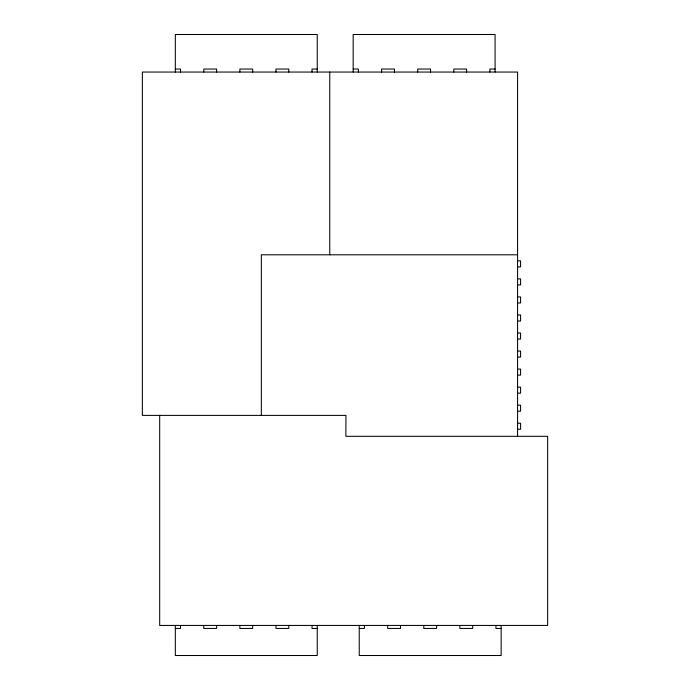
<?xml version="1.0" encoding="UTF-8"?>
<svg xmlns="http://www.w3.org/2000/svg" width="690" height="690" viewBox="0 0 690 690"><rect width="100%" height="100%" fill="white"/><g stroke="black" fill="none" stroke-linecap="round" stroke-linejoin="round"><path stroke-width="1.03" d="M175.329 69.043L180.547 69.043L180.547 72.053M317.245 69.043L312.035 69.043L312.035 72.053M353.168 69.043L358.386 69.043L358.386 72.053M495.084 69.043L489.874 69.043L489.874 72.053M517.578 254.8L261.329 254.8L261.329 415.389M517.578 260.863L520.588 260.863L520.588 266.875L517.578 266.875M517.578 278.898L520.588 278.898L520.588 284.91L517.578 284.91M517.578 296.942L520.588 296.942L520.588 302.953L517.578 302.953M517.578 314.976L520.588 314.976L520.588 320.988L517.578 320.988M517.578 333.02L520.588 333.02L520.588 339.031L517.578 339.031M517.578 351.055L520.588 351.055L520.588 357.075L517.578 357.075M517.578 369.098L520.588 369.098L520.588 375.11L517.578 375.11M517.578 387.133L520.588 387.133L520.588 393.153L517.578 393.153M517.578 405.177L520.588 405.177L520.588 411.188L517.578 411.188M517.578 423.22L520.588 423.22L520.588 429.232L517.578 429.232M175.329 628.443L180.547 628.443L180.547 625.433M317.245 628.443L312.035 628.443L312.035 625.433M359.231 628.443L364.441 628.443L364.441 625.433M501.147 628.443L495.929 628.443L495.929 625.433M517.578 436.313L517.578 72.053L142.356 72.053L142.356 415.389L345.949 415.389L345.854 436.313L547.644 436.313L547.644 625.433L159.692 625.433L159.692 415.389M501.147 625.433L501.147 655.5L359.231 655.5L359.231 625.433M495.084 72.053L495.084 34.5L353.168 34.5L353.168 72.053M472.685 625.433L472.685 628.443L459.851 628.443L459.851 625.433M466.621 72.053L466.621 69.043L453.796 69.043L453.796 72.053M436.606 625.433L436.606 628.443L423.772 628.443L423.772 625.433M430.543 72.053L430.543 69.043L417.717 69.043L417.717 72.053M400.519 625.433L400.519 628.443L387.694 628.443L387.694 625.433M394.464 72.053L394.464 69.043L381.63 69.043L381.63 72.053M329.751 72.053L329.751 254.8M317.245 72.053L317.245 34.5L175.329 34.5L175.329 72.053M317.245 625.433L317.245 655.5L175.329 655.5L175.329 625.433M288.782 72.053L288.782 69.043L275.957 69.043L275.957 72.053M288.782 625.433L288.782 628.443L275.957 628.443L275.957 625.433M252.704 72.053L252.704 69.043L239.879 69.043L239.879 72.053M252.704 625.433L252.704 628.443L239.879 628.443L239.879 625.433M216.626 72.053L216.626 69.043L203.792 69.043L203.792 72.053M216.626 625.433L216.626 628.443L203.792 628.443L203.792 625.433"/></g></svg>
